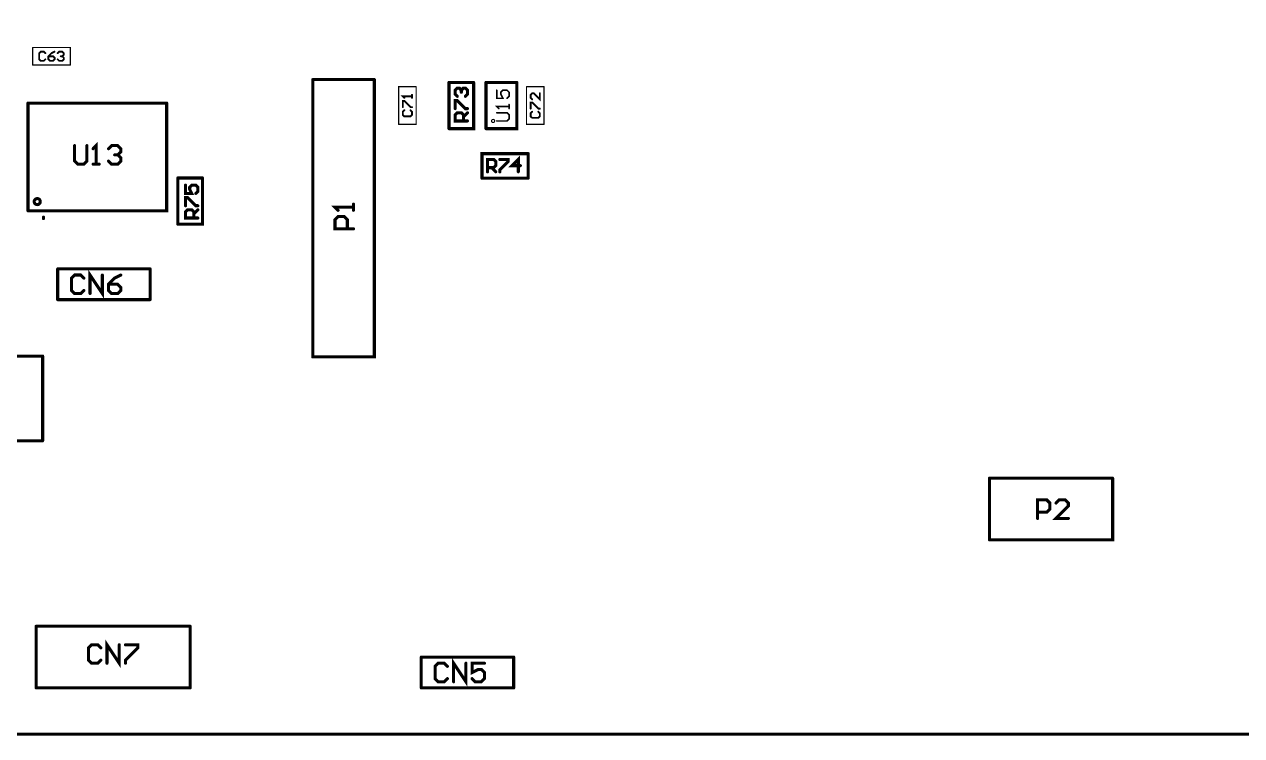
# Model space of a CAD drawing. Extents: x -4.2 to 14.8, y -3.5 to 8.8.
# Drawn here: x 2.912 to 6.862, y -0.205 to 2.104 of the extents above; entities that cross this region are included whole.
import ezdxf

# ---------------------------------------------------------------- set-up
doc = ezdxf.new("R2010")
doc.units = 0
doc.layers.add('2D_LINE_00', color=1, linetype='CONTINUOUS')

# ---------------------------------------------------------------- blocks, each defined once
blk = doc.blocks.new('DRAWING_2934')
at = {"layer": '2D_LINE_00', "const_width": 0.01}
blk.add_lwpolyline([(0, 0, 1), (0.00394, 0, 1)], format="xyb", close=True, dxfattribs=at)
blk = doc.blocks.new('DRAWING_2935')
at = {"layer": '2D_LINE_00', "const_width": 0.01}
blk.add_lwpolyline([(0, 0, 1), (0.01968, 0, 1)], format="xyb", close=True, dxfattribs=at)
blk = doc.blocks.new('SMOOTH_0$01')
at = {"const_width": 0.005}
blk.add_lwpolyline([(-0.0025, 0, 1), (0.0025, 0, 1)], format="xyb", close=True, dxfattribs=at)
blk = doc.blocks.new('DRAWING_2953')
at = {"layer": '2D_LINE_00', "const_width": 0.01}
blk.add_lwpolyline([(0, 0), (0, 0.15)], dxfattribs=at)
at = {"layer": '2D_LINE_00'}
for p in [(0, 0.15), (0, 0)]:
    blk.add_blockref('SMOOTH_0$01', p, dxfattribs=at)
blk = doc.blocks.new('DRAWING_2954')
at = {"layer": '2D_LINE_00', "const_width": 0.01}
blk.add_lwpolyline([(0, 0), (0.1, 0), (0.1, 0.15)], dxfattribs=at)
at = {"layer": '2D_LINE_00'}
for p in [(0.1, 0.15), (0, 0), (0.1, 0)]:
    blk.add_blockref('SMOOTH_0$01', p, dxfattribs=at)
blk = doc.blocks.new('DRAWING_2955')
at = {"layer": '2D_LINE_00', "const_width": 0.01}
blk.add_lwpolyline([(0, 0), (0.1, 0)], dxfattribs=at)
at = {"layer": '2D_LINE_00'}
for p in [(0, 0), (0.1, 0)]:
    blk.add_blockref('SMOOTH_0$01', p, dxfattribs=at)
blk = doc.blocks.new('DRAWING_2959')
at = {"layer": '2D_LINE_00', "const_width": 0.01}
blk.add_lwpolyline([(0, 0), (0.45, 0), (0.45, 0.35)], dxfattribs=at)
at = {"layer": '2D_LINE_00'}
for p in [(0.45, 0.35), (0, 0), (0.45, 0)]:
    blk.add_blockref('SMOOTH_0$01', p, dxfattribs=at)
blk = doc.blocks.new('DRAWING_2960')
at = {"layer": '2D_LINE_00', "const_width": 0.01}
blk.add_lwpolyline([(0, 0), (0.45, 0)], dxfattribs=at)
at = {"layer": '2D_LINE_00'}
for p in [(0, 0), (0.45, 0)]:
    blk.add_blockref('SMOOTH_0$01', p, dxfattribs=at)
blk = doc.blocks.new('DRAWING_2961')
at = {"layer": '2D_LINE_00', "const_width": 0.01}
blk.add_lwpolyline([(0, 0), (0, 0.35)], dxfattribs=at)
at = {"layer": '2D_LINE_00'}
for p in [(0, 0.35), (0, 0)]:
    blk.add_blockref('SMOOTH_0$01', p, dxfattribs=at)
blk = doc.blocks.new('DRAWING_2962')
at = {"layer": '2D_LINE_00', "const_width": 0.01}
blk.add_lwpolyline([(0, 0), (0, 0.005)], dxfattribs=at)
at = {"layer": '2D_LINE_00'}
for p in [(0, 0.005), (0, 0)]:
    blk.add_blockref('SMOOTH_0$01', p, dxfattribs=at)
blk = doc.blocks.new('DRAWING_2970')
at = {"layer": '2D_LINE_00', "const_width": 0.01}
blk.add_lwpolyline([(0, 0), (0.29, 0)], dxfattribs=at)
at = {"layer": '2D_LINE_00'}
for p in [(0, 0), (0.29, 0)]:
    blk.add_blockref('SMOOTH_0$01', p, dxfattribs=at)
blk = doc.blocks.new('DRAWING_2971')
at = {"layer": '2D_LINE_00', "const_width": 0.01}
blk.add_lwpolyline([(0, 0), (0, 0.275)], dxfattribs=at)
at = {"layer": '2D_LINE_00'}
for p in [(0, 0.275), (0, 0)]:
    blk.add_blockref('SMOOTH_0$01', p, dxfattribs=at)
blk = doc.blocks.new('DRAWING_2972')
at = {"layer": '2D_LINE_00', "const_width": 0.01}
blk.add_lwpolyline([(0, 0), (0.29, 0)], dxfattribs=at)
at = {"layer": '2D_LINE_00'}
for p in [(0, 0), (0.29, 0)]:
    blk.add_blockref('SMOOTH_0$01', p, dxfattribs=at)
blk = doc.blocks.new('DRAWING_2982')
at = {"layer": '2D_LINE_00', "const_width": 0.01}
blk.add_lwpolyline([(0, 0), (0.08, 0)], dxfattribs=at)
at = {"layer": '2D_LINE_00'}
for p in [(0, 0), (0.08, 0)]:
    blk.add_blockref('SMOOTH_0$01', p, dxfattribs=at)
blk = doc.blocks.new('DRAWING_2983')
at = {"layer": '2D_LINE_00', "const_width": 0.01}
blk.add_lwpolyline([(0, 0), (0, 0.15)], dxfattribs=at)
at = {"layer": '2D_LINE_00'}
for p in [(0, 0.15), (0, 0)]:
    blk.add_blockref('SMOOTH_0$01', p, dxfattribs=at)
blk = doc.blocks.new('DRAWING_2984')
at = {"layer": '2D_LINE_00', "const_width": 0.01}
blk.add_lwpolyline([(0, 0), (0.08, 0), (0.08, 0.15)], dxfattribs=at)
at = {"layer": '2D_LINE_00'}
for p in [(0.08, 0.15), (0, 0), (0.08, 0)]:
    blk.add_blockref('SMOOTH_0$01', p, dxfattribs=at)
blk = doc.blocks.new('DRAWING_2997')
at = {"layer": '2D_LINE_00', "const_width": 0.01}
blk.add_lwpolyline([(0, 0), (0, 0.2)], dxfattribs=at)
at = {"layer": '2D_LINE_00'}
for p in [(0, 0.2), (0, 0)]:
    blk.add_blockref('SMOOTH_0$01', p, dxfattribs=at)
blk = doc.blocks.new('DRAWING_2998')
at = {"layer": '2D_LINE_00', "const_width": 0.01}
blk.add_lwpolyline([(0, 0), (0.4, 0), (0.4, 0.2)], dxfattribs=at)
at = {"layer": '2D_LINE_00'}
for p in [(0.4, 0.2), (0, 0), (0.4, 0)]:
    blk.add_blockref('SMOOTH_0$01', p, dxfattribs=at)
blk = doc.blocks.new('DRAWING_2999')
at = {"layer": '2D_LINE_00', "const_width": 0.01}
blk.add_lwpolyline([(0, 0), (0.4, 0)], dxfattribs=at)
at = {"layer": '2D_LINE_00'}
for p in [(0, 0), (0.4, 0)]:
    blk.add_blockref('SMOOTH_0$01', p, dxfattribs=at)
blk = doc.blocks.new('DRAWING_3000')
at = {"layer": '2D_LINE_00', "const_width": 0.01}
blk.add_lwpolyline([(0, 0), (0, 0.9)], dxfattribs=at)
at = {"layer": '2D_LINE_00'}
for p in [(0, 0.9), (0, 0)]:
    blk.add_blockref('SMOOTH_0$01', p, dxfattribs=at)
blk = doc.blocks.new('DRAWING_3001')
at = {"layer": '2D_LINE_00', "const_width": 0.01}
blk.add_lwpolyline([(0, 0), (0.2, 0), (0.2, 0.9)], dxfattribs=at)
at = {"layer": '2D_LINE_00'}
for p in [(0.2, 0.9), (0, 0), (0.2, 0)]:
    blk.add_blockref('SMOOTH_0$01', p, dxfattribs=at)
blk = doc.blocks.new('DRAWING_3002')
at = {"layer": '2D_LINE_00', "const_width": 0.01}
blk.add_lwpolyline([(0, 0), (0.2, 0)], dxfattribs=at)
at = {"layer": '2D_LINE_00'}
for p in [(0, 0), (0.2, 0)]:
    blk.add_blockref('SMOOTH_0$01', p, dxfattribs=at)
blk = doc.blocks.new('DRAWING_3028')
at = {"layer": '2D_LINE_00', "const_width": 0.01}
blk.add_lwpolyline([(0, 0), (0.5, 0)], dxfattribs=at)
at = {"layer": '2D_LINE_00'}
for p in [(0, 0), (0.5, 0)]:
    blk.add_blockref('SMOOTH_0$01', p, dxfattribs=at)
blk = doc.blocks.new('DRAWING_3029')
at = {"layer": '2D_LINE_00', "const_width": 0.01}
blk.add_lwpolyline([(0, 0), (0, 0.2)], dxfattribs=at)
at = {"layer": '2D_LINE_00'}
for p in [(0, 0.2), (0, 0)]:
    blk.add_blockref('SMOOTH_0$01', p, dxfattribs=at)
blk = doc.blocks.new('DRAWING_3030')
at = {"layer": '2D_LINE_00', "const_width": 0.01}
blk.add_lwpolyline([(0, 0), (0.5, 0)], dxfattribs=at)
at = {"layer": '2D_LINE_00'}
for p in [(0, 0), (0.5, 0)]:
    blk.add_blockref('SMOOTH_0$01', p, dxfattribs=at)
blk = doc.blocks.new('DRAWING_3031')
at = {"layer": '2D_LINE_00', "const_width": 0.01}
blk.add_lwpolyline([(0, 0), (0, 0.2)], dxfattribs=at)
at = {"layer": '2D_LINE_00'}
for p in [(0, 0.2), (0, 0)]:
    blk.add_blockref('SMOOTH_0$01', p, dxfattribs=at)
blk = doc.blocks.new('DRAWING_3032')
at = {"layer": '2D_LINE_00', "const_width": 0.01}
blk.add_lwpolyline([(0, 0), (0.3, 0)], dxfattribs=at)
at = {"layer": '2D_LINE_00'}
for p in [(0, 0), (0.3, 0)]:
    blk.add_blockref('SMOOTH_0$01', p, dxfattribs=at)
blk = doc.blocks.new('DRAWING_3033')
at = {"layer": '2D_LINE_00', "const_width": 0.01}
blk.add_lwpolyline([(0, 0), (0, 0.1)], dxfattribs=at)
at = {"layer": '2D_LINE_00'}
for p in [(0, 0.1), (0, 0)]:
    blk.add_blockref('SMOOTH_0$01', p, dxfattribs=at)
blk = doc.blocks.new('DRAWING_3034')
at = {"layer": '2D_LINE_00', "const_width": 0.01}
blk.add_lwpolyline([(0, 0), (0.3, 0)], dxfattribs=at)
at = {"layer": '2D_LINE_00'}
for p in [(0, 0), (0.3, 0)]:
    blk.add_blockref('SMOOTH_0$01', p, dxfattribs=at)
blk = doc.blocks.new('DRAWING_3035')
at = {"layer": '2D_LINE_00', "const_width": 0.01}
blk.add_lwpolyline([(0, 0), (0, 0.1)], dxfattribs=at)
at = {"layer": '2D_LINE_00'}
for p in [(0, 0.1), (0, 0)]:
    blk.add_blockref('SMOOTH_0$01', p, dxfattribs=at)
blk = doc.blocks.new('DRAWING_3091')
at = {"layer": '2D_LINE_00', "const_width": 0.01}
blk.add_lwpolyline([(0, 0), (0.3, 0)], dxfattribs=at)
at = {"layer": '2D_LINE_00'}
for p in [(0, 0), (0.3, 0)]:
    blk.add_blockref('SMOOTH_0$01', p, dxfattribs=at)
blk = doc.blocks.new('DRAWING_3092')
at = {"layer": '2D_LINE_00', "const_width": 0.01}
blk.add_lwpolyline([(0, 0), (0, 0.1)], dxfattribs=at)
at = {"layer": '2D_LINE_00'}
for p in [(0, 0.1), (0, 0)]:
    blk.add_blockref('SMOOTH_0$01', p, dxfattribs=at)
blk = doc.blocks.new('DRAWING_3093')
at = {"layer": '2D_LINE_00', "const_width": 0.01}
blk.add_lwpolyline([(0, 0), (0.3, 0)], dxfattribs=at)
at = {"layer": '2D_LINE_00'}
for p in [(0, 0), (0.3, 0)]:
    blk.add_blockref('SMOOTH_0$01', p, dxfattribs=at)
blk = doc.blocks.new('DRAWING_3094')
at = {"layer": '2D_LINE_00', "const_width": 0.01}
blk.add_lwpolyline([(0, 0), (0, 0.1)], dxfattribs=at)
at = {"layer": '2D_LINE_00'}
for p in [(0, 0.1), (0, 0)]:
    blk.add_blockref('SMOOTH_0$01', p, dxfattribs=at)
blk = doc.blocks.new('DRAWING_3174')
at = {"layer": '2D_LINE_00', "const_width": 0.01}
blk.add_lwpolyline([(0, 0), (0.08, 0), (0.08, 0.15)], dxfattribs=at)
at = {"layer": '2D_LINE_00'}
for p in [(0.08, 0.15), (0, 0), (0.08, 0)]:
    blk.add_blockref('SMOOTH_0$01', p, dxfattribs=at)
blk = doc.blocks.new('DRAWING_3175')
at = {"layer": '2D_LINE_00', "const_width": 0.01}
blk.add_lwpolyline([(0, 0), (0.08, 0)], dxfattribs=at)
at = {"layer": '2D_LINE_00'}
for p in [(0, 0), (0.08, 0)]:
    blk.add_blockref('SMOOTH_0$01', p, dxfattribs=at)
blk = doc.blocks.new('DRAWING_3176')
at = {"layer": '2D_LINE_00', "const_width": 0.01}
blk.add_lwpolyline([(0, 0), (0, 0.15)], dxfattribs=at)
at = {"layer": '2D_LINE_00'}
for p in [(0, 0.15), (0, 0)]:
    blk.add_blockref('SMOOTH_0$01', p, dxfattribs=at)
blk = doc.blocks.new('DRAWING_3177')
at = {"layer": '2D_LINE_00', "const_width": 0.01}
blk.add_lwpolyline([(0, 0), (0.15, 0)], dxfattribs=at)
at = {"layer": '2D_LINE_00'}
for p in [(0, 0), (0.15, 0)]:
    blk.add_blockref('SMOOTH_0$01', p, dxfattribs=at)
blk = doc.blocks.new('DRAWING_3178')
at = {"layer": '2D_LINE_00', "const_width": 0.01}
blk.add_lwpolyline([(0, 0), (0, 0.08), (0.15, 0.08)], dxfattribs=at)
at = {"layer": '2D_LINE_00'}
for p in [(0, 0.08), (0.15, 0.08), (0, 0)]:
    blk.add_blockref('SMOOTH_0$01', p, dxfattribs=at)
blk = doc.blocks.new('DRAWING_3179')
at = {"layer": '2D_LINE_00', "const_width": 0.01}
blk.add_lwpolyline([(0, 0), (0, 0.08)], dxfattribs=at)
at = {"layer": '2D_LINE_00'}
for p in [(0, 0.08), (0, 0)]:
    blk.add_blockref('SMOOTH_0$01', p, dxfattribs=at)
blk = doc.blocks.new('DRAWING_3219')
at = {"layer": '2D_LINE_00', "const_width": 0.01}
blk.add_lwpolyline([(0, 0), (11.23, 0), (11.23, 7.4)], dxfattribs=at)
blk = doc.blocks.new('DRAWING_3235')
at = {"layer": '2D_LINE_00', "const_width": 0.01}
blk.add_lwpolyline([(0, 0), (0, -0.04998), (0.01, -0.05998), (0.02999, -0.05998), (0.03999, -0.04998), (0.03999, 0)], dxfattribs=at)
at = {"layer": '2D_LINE_00'}
for p in [(0, 0), (0.03999, 0), (0, -0.04998), (0.01, -0.05998), (0.02999, -0.05998), (0.03999, -0.04998)]:
    blk.add_blockref('SMOOTH_0$01', p, dxfattribs=at)
blk = doc.blocks.new('DRAWING_3236')
at = {"layer": '2D_LINE_00', "const_width": 0.01}
blk.add_lwpolyline([(0, 0), (0.01999, 0), (0.01, 0), (0.01, 0.05998), (0, 0.04998)], dxfattribs=at)
at = {"layer": '2D_LINE_00'}
for p in [(0, 0.04998), (0.01, 0.05998), (0, 0), (0.01, 0), (0.01999, 0)]:
    blk.add_blockref('SMOOTH_0$01', p, dxfattribs=at)
blk = doc.blocks.new('DRAWING_3237')
at = {"layer": '2D_LINE_00', "const_width": 0.01}
blk.add_lwpolyline([(0, 0), (0.01, 0.01), (0.03, 0.01), (0.03999, 0), (0.03999, -0.00999), (0.03, -0.01999), (0.02, -0.01999), (0.03, -0.01999), (0.03999, -0.02999), (0.03999, -0.03998), (0.03, -0.04998), (0.01, -0.04998), (0, -0.03998)], dxfattribs=at)
at = {"layer": '2D_LINE_00'}
for p in [(0, 0), (0.01, 0.01), (0.03, 0.01), (0.03999, 0), (0, -0.03998), (0.02, -0.01999), (0.03, -0.01999), (0.03, -0.01999), (0.03999, -0.00999), (0.03999, -0.02999), (0.03999, -0.03998), (0.01, -0.04998), (0.03, -0.04998)]:
    blk.add_blockref('SMOOTH_0$01', p, dxfattribs=at)
blk = doc.blocks.new('DRAWING_3254')
at = {"layer": '2D_LINE_00', "const_width": 0.01}
blk.add_lwpolyline([(0, 0), (-0.03999, 0), (-0.03999, 0.01999), (-0.03332, 0.02666), (-0.01999, 0.02666), (-0.01333, 0.01999), (-0.01333, 0)], dxfattribs=at)
at = {"layer": '2D_LINE_00'}
for p in [(-0.03999, 0.01999), (-0.03999, 0), (-0.03332, 0.02666), (-0.01999, 0.02666), (-0.01333, 0.01999), (-0.01333, 0), (0, 0)]:
    blk.add_blockref('SMOOTH_0$01', p, dxfattribs=at)
blk = doc.blocks.new('DRAWING_3255')
at = {"layer": '2D_LINE_00', "const_width": 0.01}
blk.add_lwpolyline([(0, 0), (0.01333, 0.01333)], dxfattribs=at)
at = {"layer": '2D_LINE_00'}
for p in [(0, 0), (0.01333, 0.01333)]:
    blk.add_blockref('SMOOTH_0$01', p, dxfattribs=at)
blk = doc.blocks.new('DRAWING_3256')
at = {"layer": '2D_LINE_00', "const_width": 0.01}
blk.add_lwpolyline([(0, 0), (0, 0.02665), (0.00667, 0.02665), (0.03333, 0), (0.03999, 0)], dxfattribs=at)
at = {"layer": '2D_LINE_00'}
for p in [(0, 0.02665), (0, 0), (0.00667, 0.02665), (0.03333, 0), (0.03999, 0)]:
    blk.add_blockref('SMOOTH_0$01', p, dxfattribs=at)
blk = doc.blocks.new('DRAWING_3257')
at = {"layer": '2D_LINE_00', "const_width": 0.01}
blk.add_lwpolyline([(0, 0), (-0.00667, 0.00667), (-0.00667, 0.02), (0, 0.02666), (0.00666, 0.02666), (0.01333, 0.02), (0.01333, 0.01333), (0.01333, 0.02), (0.01999, 0.02666), (0.02666, 0.02666), (0.03332, 0.02), (0.03332, 0.00667), (0.02666, 0)], dxfattribs=at)
at = {"layer": '2D_LINE_00'}
for p in [(-0.00667, 0.02), (-0.00667, 0.00667), (0, 0.02666), (0, 0), (0.00666, 0.02666), (0.01333, 0.02), (0.01333, 0.02), (0.01333, 0.01333), (0.01999, 0.02666), (0.02666, 0.02666), (0.02666, 0), (0.03332, 0.02), (0.03332, 0.00667)]:
    blk.add_blockref('SMOOTH_0$01', p, dxfattribs=at)
blk = doc.blocks.new('DRAWING_3270')
at = {"layer": '2D_LINE_00', "const_width": 0.01}
blk.add_lwpolyline([(0, 0), (0, 0.05998), (0.02999, 0.05998), (0.03999, 0.04998), (0.03999, 0.02999), (0.02999, 0.01999), (0, 0.01999)], dxfattribs=at)
at = {"layer": '2D_LINE_00'}
for p in [(0, 0.05998), (0.02999, 0.05998), (0.03999, 0.04998), (0, 0.01999), (0, 0), (0.02999, 0.01999), (0.03999, 0.02999)]:
    blk.add_blockref('SMOOTH_0$01', p, dxfattribs=at)
blk = doc.blocks.new('DRAWING_3271')
at = {"layer": '2D_LINE_00', "const_width": 0.01}
blk.add_lwpolyline([(0, 0), (-0.03999, 0), (0, 0.03999), (0, 0.04998), (-0.01, 0.05998), (-0.02999, 0.05998), (-0.03999, 0.04998)], dxfattribs=at)
at = {"layer": '2D_LINE_00'}
for p in [(-0.03999, 0.04998), (-0.02999, 0.05998), (-0.01, 0.05998), (0, 0.04998), (0, 0.03999), (-0.03999, 0), (0, 0)]:
    blk.add_blockref('SMOOTH_0$01', p, dxfattribs=at)
blk = doc.blocks.new('DRAWING_3272')
at = {"layer": '2D_LINE_00', "const_width": 0.01}
blk.add_lwpolyline([(0, 0), (-0.05998, 0), (-0.05998, 0.02999), (-0.04998, 0.03999), (-0.02999, 0.03999), (-0.01999, 0.02999), (-0.01999, 0)], dxfattribs=at)
at = {"layer": '2D_LINE_00'}
for p in [(-0.04998, 0.03999), (-0.02999, 0.03999), (-0.05998, 0.02999), (-0.05998, 0), (-0.01999, 0.02999), (-0.01999, 0), (0, 0)]:
    blk.add_blockref('SMOOTH_0$01', p, dxfattribs=at)
blk = doc.blocks.new('DRAWING_3273')
at = {"layer": '2D_LINE_00', "const_width": 0.01}
blk.add_lwpolyline([(0, 0), (0, 0.01999), (0, 0.01), (-0.05998, 0.01), (-0.04998, 0)], dxfattribs=at)
at = {"layer": '2D_LINE_00'}
for p in [(-0.05998, 0.01), (-0.04998, 0), (0, 0.01999), (0, 0.01), (0, 0)]:
    blk.add_blockref('SMOOTH_0$01', p, dxfattribs=at)
blk = doc.blocks.new('DRAWING_3296')
at = {"layer": '2D_LINE_00', "const_width": 0.01}
blk.add_lwpolyline([(0, 0), (-0.01, 0.01), (-0.02999, 0.01), (-0.03999, 0), (-0.03999, -0.03998), (-0.02999, -0.04998), (-0.01, -0.04998), (0, -0.03998)], dxfattribs=at)
at = {"layer": '2D_LINE_00'}
for p in [(-0.03999, 0), (-0.02999, 0.01), (-0.01, 0.01), (0, 0), (-0.03999, -0.03998), (0, -0.03998), (-0.02999, -0.04998), (-0.01, -0.04998)]:
    blk.add_blockref('SMOOTH_0$01', p, dxfattribs=at)
blk = doc.blocks.new('DRAWING_3297')
at = {"layer": '2D_LINE_00', "const_width": 0.01}
blk.add_lwpolyline([(0, 0), (0, 0.05998), (0.03999, 0), (0.03999, 0.05998)], dxfattribs=at)
at = {"layer": '2D_LINE_00'}
for p in [(0, 0.05998), (0.03999, 0.05998), (0, 0), (0.03999, 0)]:
    blk.add_blockref('SMOOTH_0$01', p, dxfattribs=at)
blk = doc.blocks.new('DRAWING_3298')
at = {"layer": '2D_LINE_00', "const_width": 0.01}
blk.add_lwpolyline([(0, 0), (0.03999, 0), (0.03999, -0.01), (0, -0.04998), (0, -0.05998)], dxfattribs=at)
at = {"layer": '2D_LINE_00'}
for p in [(0, 0), (0.03999, 0), (0.03999, -0.01), (0, -0.04998), (0, -0.05998)]:
    blk.add_blockref('SMOOTH_0$01', p, dxfattribs=at)
blk = doc.blocks.new('DRAWING_3299')
at = {"layer": '2D_LINE_00', "const_width": 0.01}
blk.add_lwpolyline([(0, 0), (-0.01, 0.01), (-0.02999, 0.01), (-0.03999, 0), (-0.03999, -0.03998), (-0.02999, -0.04998), (-0.01, -0.04998), (0, -0.03998)], dxfattribs=at)
at = {"layer": '2D_LINE_00'}
for p in [(-0.03999, 0), (-0.02999, 0.01), (-0.01, 0.01), (0, 0), (-0.03999, -0.03998), (0, -0.03998), (-0.02999, -0.04998), (-0.01, -0.04998)]:
    blk.add_blockref('SMOOTH_0$01', p, dxfattribs=at)
blk = doc.blocks.new('DRAWING_3300')
at = {"layer": '2D_LINE_00', "const_width": 0.01}
blk.add_lwpolyline([(0, 0), (0, 0.05998), (0.03999, 0), (0.03999, 0.05998)], dxfattribs=at)
at = {"layer": '2D_LINE_00'}
for p in [(0, 0.05998), (0.03999, 0.05998), (0, 0), (0.03999, 0)]:
    blk.add_blockref('SMOOTH_0$01', p, dxfattribs=at)
blk = doc.blocks.new('DRAWING_3301')
at = {"layer": '2D_LINE_00', "const_width": 0.01}
blk.add_lwpolyline([(0, 0), (-0.03999, 0), (-0.03999, -0.02999), (-0.02, -0.01999), (-0.01, -0.01999), (0, -0.02999), (0, -0.04998), (-0.01, -0.05998), (-0.02999, -0.05998), (-0.03999, -0.04998)], dxfattribs=at)
at = {"layer": '2D_LINE_00'}
for p in [(-0.03999, 0), (0, 0), (-0.03999, -0.02999), (-0.02, -0.01999), (-0.01, -0.01999), (0, -0.02999), (-0.03999, -0.04998), (-0.02999, -0.05998), (-0.01, -0.05998), (0, -0.04998)]:
    blk.add_blockref('SMOOTH_0$01', p, dxfattribs=at)
blk = doc.blocks.new('DRAWING_3348')
at = {"layer": '2D_LINE_00', "const_width": 0.01}
blk.add_lwpolyline([(0, 0), (-0.01, 0.01), (-0.02999, 0.01), (-0.03999, 0), (-0.03999, -0.03998), (-0.02999, -0.04998), (-0.01, -0.04998), (0, -0.03998)], dxfattribs=at)
at = {"layer": '2D_LINE_00'}
for p in [(-0.03999, 0), (-0.02999, 0.01), (-0.01, 0.01), (0, 0), (-0.03999, -0.03998), (0, -0.03998), (-0.02999, -0.04998), (-0.01, -0.04998)]:
    blk.add_blockref('SMOOTH_0$01', p, dxfattribs=at)
blk = doc.blocks.new('DRAWING_3349')
at = {"layer": '2D_LINE_00', "const_width": 0.01}
blk.add_lwpolyline([(0, 0), (0, 0.05998), (0.03999, 0), (0.03999, 0.05998)], dxfattribs=at)
at = {"layer": '2D_LINE_00'}
for p in [(0, 0.05998), (0.03999, 0.05998), (0, 0), (0.03999, 0)]:
    blk.add_blockref('SMOOTH_0$01', p, dxfattribs=at)
blk = doc.blocks.new('DRAWING_3350')
at = {"layer": '2D_LINE_00', "const_width": 0.01}
blk.add_lwpolyline([(0, 0), (-0.01999, -0.01), (-0.03999, -0.02999), (-0.03999, -0.04998), (-0.02999, -0.05998), (-0.01, -0.05998), (0, -0.04998), (0, -0.03999), (-0.01, -0.02999), (-0.03999, -0.02999)], dxfattribs=at)
at = {"layer": '2D_LINE_00'}
for p in [(0, 0), (-0.03999, -0.02999), (-0.03999, -0.02999), (-0.01999, -0.01), (-0.01, -0.02999), (0, -0.03999), (-0.03999, -0.04998), (-0.02999, -0.05998), (-0.01, -0.05998), (0, -0.04998)]:
    blk.add_blockref('SMOOTH_0$01', p, dxfattribs=at)
blk = doc.blocks.new('DRAWING_3413')
at = {"layer": '2D_LINE_00', "const_width": 0.01}
blk.add_lwpolyline([(0, 0), (-0.03999, 0), (-0.03999, 0.01999), (-0.03332, 0.02666), (-0.01999, 0.02666), (-0.01333, 0.01999), (-0.01333, 0)], dxfattribs=at)
at = {"layer": '2D_LINE_00'}
for p in [(-0.03999, 0.01999), (-0.03999, 0), (-0.03332, 0.02666), (-0.01999, 0.02666), (-0.01333, 0.01999), (-0.01333, 0), (0, 0)]:
    blk.add_blockref('SMOOTH_0$01', p, dxfattribs=at)
blk = doc.blocks.new('DRAWING_3414')
at = {"layer": '2D_LINE_00', "const_width": 0.01}
blk.add_lwpolyline([(0, 0), (0.01333, 0.01333)], dxfattribs=at)
at = {"layer": '2D_LINE_00'}
for p in [(0, 0), (0.01333, 0.01333)]:
    blk.add_blockref('SMOOTH_0$01', p, dxfattribs=at)
blk = doc.blocks.new('DRAWING_3415')
at = {"layer": '2D_LINE_00', "const_width": 0.01}
blk.add_lwpolyline([(0, 0), (0, 0.02666), (0.00667, 0.02666), (0.03333, 0), (0.03999, 0)], dxfattribs=at)
at = {"layer": '2D_LINE_00'}
for p in [(0, 0.02666), (0, 0), (0.00667, 0.02666), (0.03333, 0), (0.03999, 0)]:
    blk.add_blockref('SMOOTH_0$01', p, dxfattribs=at)
blk = doc.blocks.new('DRAWING_3416')
at = {"layer": '2D_LINE_00', "const_width": 0.01}
blk.add_lwpolyline([(0, 0), (0, -0.02666), (0.02, -0.02666), (0.01333, -0.01333), (0.01333, -0.00666), (0.02, 0), (0.03333, 0), (0.03999, -0.00666), (0.03999, -0.01999), (0.03333, -0.02666)], dxfattribs=at)
at = {"layer": '2D_LINE_00'}
for p in [(0, 0), (0.02, 0), (0.03333, 0), (0, -0.02666), (0.01333, -0.00666), (0.01333, -0.01333), (0.02, -0.02666), (0.03333, -0.02666), (0.03999, -0.00666), (0.03999, -0.01999)]:
    blk.add_blockref('SMOOTH_0$01', p, dxfattribs=at)
blk = doc.blocks.new('DRAWING_3417')
at = {"layer": '2D_LINE_00', "const_width": 0.01}
blk.add_lwpolyline([(0, 0), (0, 0.03999), (0.01999, 0.03999), (0.02666, 0.03332), (0.02666, 0.01999), (0.01999, 0.01333), (0, 0.01333)], dxfattribs=at)
at = {"layer": '2D_LINE_00'}
for p in [(0, 0.03999), (0.01999, 0.03999), (0, 0.01333), (0, 0), (0.01999, 0.01333), (0.02666, 0.03332), (0.02666, 0.01999)]:
    blk.add_blockref('SMOOTH_0$01', p, dxfattribs=at)
blk = doc.blocks.new('DRAWING_3418')
at = {"layer": '2D_LINE_00', "const_width": 0.01}
blk.add_lwpolyline([(0, 0), (0.01333, -0.01333)], dxfattribs=at)
at = {"layer": '2D_LINE_00'}
for p in [(0, 0), (0.01333, -0.01333)]:
    blk.add_blockref('SMOOTH_0$01', p, dxfattribs=at)
blk = doc.blocks.new('DRAWING_3419')
at = {"layer": '2D_LINE_00', "const_width": 0.01}
blk.add_lwpolyline([(0, 0), (0.02666, 0), (0.02666, -0.00667), (0, -0.03333), (0, -0.03999)], dxfattribs=at)
at = {"layer": '2D_LINE_00'}
for p in [(0, 0), (0.02666, 0), (0, -0.03333), (0, -0.03999), (0.02666, -0.00667)]:
    blk.add_blockref('SMOOTH_0$01', p, dxfattribs=at)
blk = doc.blocks.new('DRAWING_3420')
at = {"layer": '2D_LINE_00', "const_width": 0.01}
blk.add_lwpolyline([(0, 0), (0, 0.03999), (-0.02, 0.01999), (0.00666, 0.01999)], dxfattribs=at)
at = {"layer": '2D_LINE_00'}
for p in [(0, 0.03999), (-0.02, 0.01999), (0, 0), (0.00666, 0.01999)]:
    blk.add_blockref('SMOOTH_0$01', p, dxfattribs=at)
blk = doc.blocks.new('SMOOTH_0$00394')
at = {"const_width": 0.00197}
blk.add_lwpolyline([(-0.001, 0, 1), (0.001, 0, 1)], format="xyb", close=True, dxfattribs=at)
blk = doc.blocks.new('DRAWING_3709')
at = {"layer": '2D_LINE_00', "const_width": 0.00394}
blk.add_lwpolyline([(0, 0), (0, 0.05708)], dxfattribs=at)
at = {"layer": '2D_LINE_00'}
for p in [(0, 0.05708), (0, 0)]:
    blk.add_blockref('SMOOTH_0$00394', p, dxfattribs=at)
blk = doc.blocks.new('DRAWING_3710')
at = {"layer": '2D_LINE_00', "const_width": 0.00394}
blk.add_lwpolyline([(0, 0), (0, 0.05708)], dxfattribs=at)
at = {"layer": '2D_LINE_00'}
for p in [(0, 0.05708), (0, 0)]:
    blk.add_blockref('SMOOTH_0$00394', p, dxfattribs=at)
blk = doc.blocks.new('DRAWING_3711')
at = {"layer": '2D_LINE_00', "const_width": 0.00394}
blk.add_lwpolyline([(0, 0), (0.12204, 0)], dxfattribs=at)
at = {"layer": '2D_LINE_00'}
for p in [(0, 0), (0.12204, 0)]:
    blk.add_blockref('SMOOTH_0$00394', p, dxfattribs=at)
blk = doc.blocks.new('DRAWING_3712')
at = {"layer": '2D_LINE_00', "const_width": 0.00394}
blk.add_lwpolyline([(0, 0), (0.12204, 0)], dxfattribs=at)
at = {"layer": '2D_LINE_00'}
for p in [(0, 0), (0.12204, 0)]:
    blk.add_blockref('SMOOTH_0$00394', p, dxfattribs=at)
blk = doc.blocks.new('DRAWING_4101')
at = {"layer": '2D_LINE_00', "const_width": 0.00394}
blk.add_lwpolyline([(0, 0), (0.05708, 0)], dxfattribs=at)
at = {"layer": '2D_LINE_00'}
for p in [(0, 0), (0.05708, 0)]:
    blk.add_blockref('SMOOTH_0$00394', p, dxfattribs=at)
blk = doc.blocks.new('DRAWING_4102')
at = {"layer": '2D_LINE_00', "const_width": 0.00394}
blk.add_lwpolyline([(0, 0), (0.05708, 0)], dxfattribs=at)
at = {"layer": '2D_LINE_00'}
for p in [(0, 0), (0.05708, 0)]:
    blk.add_blockref('SMOOTH_0$00394', p, dxfattribs=at)
blk = doc.blocks.new('DRAWING_4103')
at = {"layer": '2D_LINE_00', "const_width": 0.00394}
blk.add_lwpolyline([(0, 0), (0, 0.12204)], dxfattribs=at)
at = {"layer": '2D_LINE_00'}
for p in [(0, 0.12204), (0, 0)]:
    blk.add_blockref('SMOOTH_0$00394', p, dxfattribs=at)
blk = doc.blocks.new('DRAWING_4104')
at = {"layer": '2D_LINE_00', "const_width": 0.00394}
blk.add_lwpolyline([(0, 0), (0, 0.12204)], dxfattribs=at)
at = {"layer": '2D_LINE_00'}
for p in [(0, 0.12204), (0, 0)]:
    blk.add_blockref('SMOOTH_0$00394', p, dxfattribs=at)
blk = doc.blocks.new('DRAWING_4105')
at = {"layer": '2D_LINE_00', "const_width": 0.00394}
blk.add_lwpolyline([(0, 0), (0, 0.12204)], dxfattribs=at)
at = {"layer": '2D_LINE_00'}
for p in [(0, 0.12204), (0, 0)]:
    blk.add_blockref('SMOOTH_0$00394', p, dxfattribs=at)
blk = doc.blocks.new('DRAWING_4106')
at = {"layer": '2D_LINE_00', "const_width": 0.00394}
blk.add_lwpolyline([(0, 0), (0, 0.12204), (0.05708, 0.12204)], dxfattribs=at)
at = {"layer": '2D_LINE_00'}
for p in [(0, 0.12204), (0.05708, 0.12204), (0, 0)]:
    blk.add_blockref('SMOOTH_0$00394', p, dxfattribs=at)
blk = doc.blocks.new('DRAWING_4107')
at = {"layer": '2D_LINE_00', "const_width": 0.00394}
blk.add_lwpolyline([(0, 0), (0.05708, 0)], dxfattribs=at)
at = {"layer": '2D_LINE_00'}
for p in [(0, 0), (0.05708, 0)]:
    blk.add_blockref('SMOOTH_0$00394', p, dxfattribs=at)
blk = doc.blocks.new('SMOOTH_0$006')
at = {"const_width": 0.003}
blk.add_lwpolyline([(-0.0015, 0, 1), (0.0015, 0, 1)], format="xyb", close=True, dxfattribs=at)
blk = doc.blocks.new('DRAWING_4156')
at = {"layer": '2D_LINE_00', "const_width": 0.006}
blk.add_lwpolyline([(0, 0), (-0.005, 0.005), (-0.01499, 0.005), (-0.01999, 0), (-0.01999, -0.01999), (-0.01499, -0.02499), (-0.005, -0.02499), (0, -0.01999)], dxfattribs=at)
at = {"layer": '2D_LINE_00'}
for p in [(-0.01999, 0), (-0.01499, 0.005), (-0.005, 0.005), (0, 0), (-0.01999, -0.01999), (-0.01499, -0.02499), (-0.005, -0.02499), (0, -0.01999)]:
    blk.add_blockref('SMOOTH_0$006', p, dxfattribs=at)
blk = doc.blocks.new('DRAWING_4157')
at = {"layer": '2D_LINE_00', "const_width": 0.006}
blk.add_lwpolyline([(0, 0), (-0.00999, -0.005), (-0.01999, -0.015), (-0.01999, -0.02499), (-0.01499, -0.02999), (-0.00499, -0.02999), (0, -0.02499), (0, -0.01999), (-0.00499, -0.015), (-0.01999, -0.015)], dxfattribs=at)
at = {"layer": '2D_LINE_00'}
for p in [(0, 0), (-0.01999, -0.015), (-0.01999, -0.015), (-0.01999, -0.02499), (-0.01499, -0.02999), (-0.00999, -0.005), (-0.00499, -0.015), (-0.00499, -0.02999), (0, -0.01999), (0, -0.02499)]:
    blk.add_blockref('SMOOTH_0$006', p, dxfattribs=at)
blk = doc.blocks.new('DRAWING_4158')
at = {"layer": '2D_LINE_00', "const_width": 0.006}
blk.add_lwpolyline([(0, 0), (0.005, 0.005), (0.015, 0.005), (0.01999, 0), (0.01999, -0.005), (0.015, -0.01), (0.01, -0.01), (0.015, -0.01), (0.01999, -0.01499), (0.01999, -0.01999), (0.015, -0.02499), (0.005, -0.02499), (0, -0.01999)], dxfattribs=at)
at = {"layer": '2D_LINE_00'}
for p in [(0, 0), (0.005, 0.005), (0.015, 0.005), (0.01999, 0), (0, -0.01999), (0.005, -0.02499), (0.01, -0.01), (0.015, -0.01), (0.015, -0.01), (0.015, -0.02499), (0.01999, -0.005), (0.01999, -0.01499), (0.01999, -0.01999)]:
    blk.add_blockref('SMOOTH_0$006', p, dxfattribs=at)
blk = doc.blocks.new('DRAWING_4325')
at = {"layer": '2D_LINE_00', "const_width": 0.006}
blk.add_lwpolyline([(0, 0), (-0.005, -0.00499), (-0.005, -0.01499), (0, -0.01999), (0.01999, -0.01999), (0.02499, -0.01499), (0.02499, -0.00499), (0.01999, 0)], dxfattribs=at)
at = {"layer": '2D_LINE_00'}
for p in [(0, 0), (0.01999, 0), (-0.005, -0.00499), (-0.005, -0.01499), (0, -0.01999), (0.01999, -0.01999), (0.02499, -0.00499), (0.02499, -0.01499)]:
    blk.add_blockref('SMOOTH_0$006', p, dxfattribs=at)
blk = doc.blocks.new('DRAWING_4326')
at = {"layer": '2D_LINE_00', "const_width": 0.006}
blk.add_lwpolyline([(0, 0), (0, 0.01999), (0.005, 0.01999), (0.02499, 0), (0.02999, 0)], dxfattribs=at)
at = {"layer": '2D_LINE_00'}
for p in [(0, 0.01999), (0, 0), (0.005, 0.01999), (0.02499, 0), (0.02999, 0)]:
    blk.add_blockref('SMOOTH_0$006', p, dxfattribs=at)
blk = doc.blocks.new('DRAWING_4327')
at = {"layer": '2D_LINE_00', "const_width": 0.006}
blk.add_lwpolyline([(0, 0), (0, -0.01999), (-0.01999, 0), (-0.02499, 0), (-0.02999, -0.00499), (-0.02999, -0.01499), (-0.02499, -0.01999)], dxfattribs=at)
at = {"layer": '2D_LINE_00'}
for p in [(-0.02499, 0), (-0.01999, 0), (0, 0), (-0.02999, -0.00499), (-0.02999, -0.01499), (-0.02499, -0.01999), (0, -0.01999)]:
    blk.add_blockref('SMOOTH_0$006', p, dxfattribs=at)
blk = doc.blocks.new('DRAWING_4328')
at = {"layer": '2D_LINE_00', "const_width": 0.006}
blk.add_lwpolyline([(0, 0), (-0.005, -0.00499), (-0.005, -0.01499), (0, -0.01999), (0.01999, -0.01999), (0.02499, -0.01499), (0.02499, -0.00499), (0.01999, 0)], dxfattribs=at)
at = {"layer": '2D_LINE_00'}
for p in [(0, 0), (0.01999, 0), (-0.005, -0.00499), (-0.005, -0.01499), (0, -0.01999), (0.01999, -0.01999), (0.02499, -0.00499), (0.02499, -0.01499)]:
    blk.add_blockref('SMOOTH_0$006', p, dxfattribs=at)
blk = doc.blocks.new('DRAWING_4329')
at = {"layer": '2D_LINE_00', "const_width": 0.006}
blk.add_lwpolyline([(0, 0), (0, 0.01999), (0.005, 0.01999), (0.02499, 0), (0.02999, 0)], dxfattribs=at)
at = {"layer": '2D_LINE_00'}
for p in [(0, 0.01999), (0, 0), (0.005, 0.01999), (0.02499, 0), (0.02999, 0)]:
    blk.add_blockref('SMOOTH_0$006', p, dxfattribs=at)
blk = doc.blocks.new('DRAWING_4330')
at = {"layer": '2D_LINE_00', "const_width": 0.006}
blk.add_lwpolyline([(0, 0), (0, 0.01), (0, 0.005), (-0.02999, 0.005), (-0.02499, 0)], dxfattribs=at)
at = {"layer": '2D_LINE_00'}
for p in [(-0.02999, 0.005), (-0.02499, 0), (0, 0.01), (0, 0.005), (0, 0)]:
    blk.add_blockref('SMOOTH_0$006', p, dxfattribs=at)
blk = doc.blocks.new('SMOOTH_0$005')
at = {"const_width": 0.0025}
blk.add_lwpolyline([(-0.00125, 0, 1), (0.00125, 0, 1)], format="xyb", close=True, dxfattribs=at)
blk = doc.blocks.new('DRAWING_5503')
at = {"layer": '2D_LINE_00', "const_width": 0.005}
blk.add_lwpolyline([(0, 0), (0.03333, 0), (0.03999, 0.00666), (0.03999, 0.01999), (0.03333, 0.02666), (0, 0.02666)], dxfattribs=at)
at = {"layer": '2D_LINE_00'}
for p in [(0, 0.02666), (0, 0), (0.03333, 0.02666), (0.03333, 0), (0.03999, 0.01999), (0.03999, 0.00666)]:
    blk.add_blockref('SMOOTH_0$005', p, dxfattribs=at)
blk = doc.blocks.new('DRAWING_5504')
at = {"layer": '2D_LINE_00', "const_width": 0.005}
blk.add_lwpolyline([(0, 0), (0, 0.01333), (0, 0.00666), (-0.03999, 0.00666), (-0.03332, 0)], dxfattribs=at)
at = {"layer": '2D_LINE_00'}
for p in [(-0.03999, 0.00666), (-0.03332, 0), (0, 0.01333), (0, 0.00666), (0, 0)]:
    blk.add_blockref('SMOOTH_0$005', p, dxfattribs=at)
blk = doc.blocks.new('DRAWING_5505')
at = {"layer": '2D_LINE_00', "const_width": 0.005}
blk.add_lwpolyline([(0, 0), (0, -0.02666), (0.02, -0.02666), (0.01333, -0.01333), (0.01333, -0.00667), (0.02, 0), (0.03333, 0), (0.03999, -0.00667), (0.03999, -0.02), (0.03333, -0.02666)], dxfattribs=at)
at = {"layer": '2D_LINE_00'}
for p in [(0, 0), (0.02, 0), (0.03333, 0), (0, -0.02666), (0.01333, -0.00667), (0.01333, -0.01333), (0.02, -0.02666), (0.03333, -0.02666), (0.03999, -0.00667), (0.03999, -0.02)]:
    blk.add_blockref('SMOOTH_0$005', p, dxfattribs=at)

msp = doc.modelspace()

# ---------------------------------------------------------------- block references
for name, p in [('DRAWING_3219', (-0.235, -0.2)), ('DRAWING_3710', (2.939, 1.9715)), ('DRAWING_3712', (2.939, 2.0285)), ('DRAWING_4156', (2.98, 2.01)), ('DRAWING_4157', (3.01, 2.015)), ('DRAWING_4158', (3.02, 2.01)), ('DRAWING_3709', (3.061, 1.9715)), ('DRAWING_3711', (2.939, 1.9715)), ('DRAWING_3001', (3.8478, 1.0241)), ('DRAWING_3002', (3.8478, 1.9242)), ('DRAWING_3000', (3.8478, 1.0241)), ('DRAWING_4106', (4.1265, 1.779)), ('DRAWING_4105', (4.1835, 1.779)), ('DRAWING_2982', (4.29, 1.915)), ('DRAWING_2983', (4.29, 1.765)), ('DRAWING_2984', (4.29, 1.765)), ('DRAWING_3257', (4.3167, 1.87)), ('DRAWING_2953', (4.41, 1.765)), ('DRAWING_2954', (4.41, 1.765)), ('DRAWING_2955', (4.41, 1.915)), ('DRAWING_4102', (4.5415, 1.901)), ('DRAWING_4103', (4.5415, 1.779)), ('DRAWING_4104', (4.5985, 1.779)), ('DRAWING_4330', (4.17, 1.865)), ('DRAWING_4329', (4.14, 1.835)), ('DRAWING_3256', (4.31, 1.83)), ('DRAWING_5505', (4.445, 1.89)), ('DRAWING_4327', (4.585, 1.88)), ('DRAWING_2959', (2.9238, 1.4982)), ('DRAWING_2961', (2.9238, 1.4982)), ('DRAWING_2960', (2.9238, 1.8481)), ('DRAWING_4328', (4.145, 1.825)), ('DRAWING_3254', (4.35, 1.79)), ('DRAWING_3255', (4.3367, 1.8033)), ('DRAWING_5504', (4.485, 1.83)), ('DRAWING_5503', (4.445, 1.79)), ('DRAWING_4326', (4.555, 1.83)), ('DRAWING_4325', (4.56, 1.82)), ('DRAWING_4107', (4.1265, 1.779)), ('DRAWING_2934', (4.4311, 1.79)), ('DRAWING_4101', (4.5415, 1.779)), ('DRAWING_3235', (3.075, 1.71)), ('DRAWING_3236', (3.135, 1.65)), ('DRAWING_3237', (3.185, 1.7)), ('DRAWING_3178', (4.397, 1.604)), ('DRAWING_3417', (4.415, 1.625)), ('DRAWING_3419', (4.455, 1.665)), ('DRAWING_3420', (4.515, 1.625)), ('DRAWING_3179', (4.547, 1.604)), ('DRAWING_3418', (4.4283, 1.6383)), ('DRAWING_3174', (3.41, 1.455)), ('DRAWING_3175', (3.41, 1.605)), ('DRAWING_3176', (3.41, 1.455)), ('DRAWING_3416', (3.435, 1.5816)), ('DRAWING_3177', (4.397, 1.604)), ('DRAWING_2935', (2.9439, 1.5283)), ('DRAWING_3415', (3.435, 1.515)), ('DRAWING_3413', (3.475, 1.475)), ('DRAWING_3414', (3.4617, 1.4883)), ('DRAWING_3273', (3.98, 1.5)), ('DRAWING_2962', (2.9738, 1.4731)), ('DRAWING_3272', (3.98, 1.44)), ('DRAWING_3091', (3.02, 1.31)), ('DRAWING_3094', (3.02, 1.21)), ('DRAWING_3349', (3.125, 1.23)), ('DRAWING_3092', (3.32, 1.21)), ('DRAWING_3348', (3.105, 1.28)), ('DRAWING_3350', (3.225, 1.29)), ('DRAWING_3093', (3.02, 1.21)), ('DRAWING_2970', (2.6812, 1.0269)), ('DRAWING_2971', (2.9712, 0.7519)), ('DRAWING_2972', (2.6812, 0.7519)), ('DRAWING_2997', (6.0438, 0.4304)), ('DRAWING_2998', (6.0438, 0.4304)), ('DRAWING_2999', (6.0438, 0.6304)), ('DRAWING_3270', (6.2, 0.5)), ('DRAWING_3271', (6.3, 0.5)), ('DRAWING_3028', (2.95, 0.15)), ('DRAWING_3031', (2.95, -0.05)), ('DRAWING_3029', (3.45, -0.05)), ('DRAWING_3296', (3.16, 0.08)), ('DRAWING_3297', (3.18, 0.03)), ('DRAWING_3298', (3.24, 0.09)), ('DRAWING_3032', (4.2, 0.05)), ('DRAWING_3035', (4.2, -0.05)), ('DRAWING_3300', (4.305, -0.03)), ('DRAWING_3033', (4.5, -0.05)), ('DRAWING_3299', (4.285, 0.02)), ('DRAWING_3301', (4.405, 0.03)), ('DRAWING_3030', (2.95, -0.05)), ('DRAWING_3034', (4.2, -0.05))]:
    msp.add_blockref(name, p)

doc.saveas('drawing.dxf')
